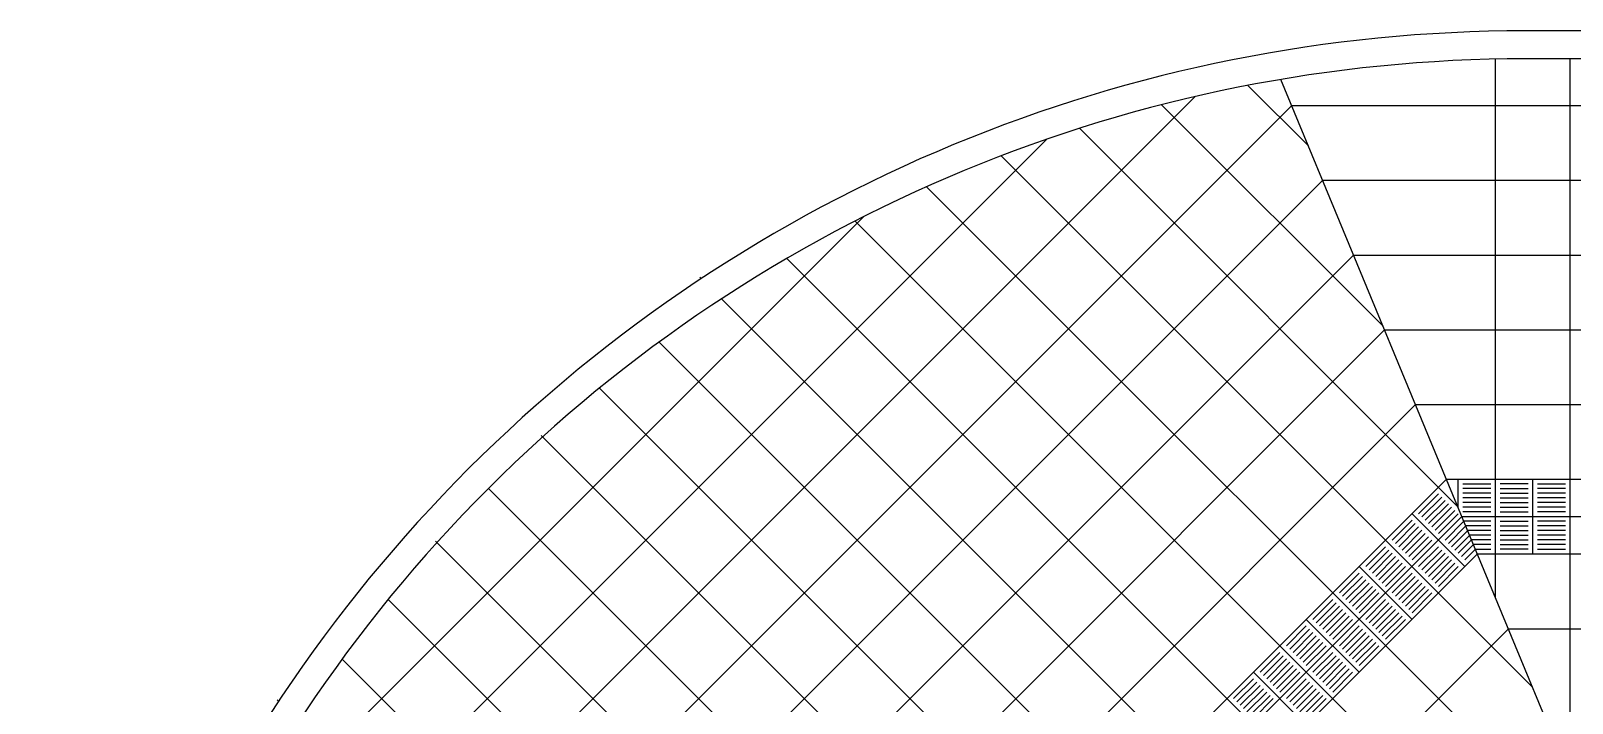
# Model space of a CAD drawing. Header units: inches. Extents: x -309 to 190, y -1585 to -1350.
# Drawn here: x -272.73 to -264.48, y -1374.89 to -1371.29 of the extents above; entities that cross this region are included whole.
import ezdxf

# ---------------------------------------------------------------- set-up
doc = ezdxf.new("R2010")
doc.units = ezdxf.units.IN
doc.header["$MEASUREMENT"] = 0
for name, color, linetype in [('CIEGOS', 9, 'CONTINUOUS'), ('DET', 9, 'CONTINUOUS'), ('NO VIDENTES', 9, 'CONTINUOUS'), ('V2', 9, 'CONTINUOUS')]:
    doc.layers.add(name, color=color, linetype=linetype)

msp = doc.modelspace()

# ---------------------------------------------------------------- linework, layer by layer
at = {"layer": 'CIEGOS'}
for points in [[(-270.3318, -1378.8654), (-265.1546, -1373.6882)], [(-265.1546, -1373.6882), (-204.0052, -1373.6882)], [(-269.9318, -1379.0311), (-264.9889, -1374.0882)], [(-264.9889, -1374.0882), (-204.0644, -1374.0882)]]:
    msp.add_lwpolyline(points, dxfattribs=at)
at = {"layer": 'DET'}
for p, q in [((-271.1318, -1378.5341), (-265.486, -1372.8882)), ((-270.7318, -1378.6997), (-265.3203, -1373.2882))]:
    msp.add_line(p, q, dxfattribs=at)
for points in [[(-264.8918, -1374.3225), (-264.8918, -1371.4382)], [(-264.4918, -1375.2882), (-264.4918, -1371.4382)], [(-264.4918, -1375.2882), (-266.041, -1371.5481)], [(-272.38, -1377.5195), (-266.5006, -1371.64)], [(-265.8937, -1371.9038), (-266.2175, -1371.58)], [(-272.3318, -1378.037), (-265.983, -1371.6882)], [(-265.4937, -1372.8694), (-266.6795, -1371.6836)], [(-265.983, -1371.6882), (-203.7094, -1371.6882)], [(-265.0937, -1373.8351), (-267.1189, -1371.8099)], [(-272.1518, -1376.7256), (-267.2944, -1371.8682)], [(-264.6937, -1374.8008), (-267.5378, -1371.9568)], [(-271.9318, -1378.2027), (-265.8173, -1372.0882)], [(-264.6319, -1375.4283), (-267.9376, -1372.1226)], [(-265.8173, -1372.0882), (-254.8918, -1372.0882)], [(-271.7366, -1375.7447), (-268.2754, -1372.2835)], [(-264.9148, -1375.7111), (-268.3198, -1372.3061)], [(-271.5318, -1378.3684), (-265.6516, -1372.4882)], [(-265.1976, -1375.994), (-268.6852, -1372.5063)], [(-265.6516, -1372.4882), (-203.8277, -1372.4882)], [(-269.143, -1372.6142), (-269.1513, -1372.606)], [(-265.4805, -1376.2768), (-269.0347, -1372.7225)], [(-265.7633, -1376.5596), (-269.3689, -1372.9541)], [(-265.486, -1372.8882), (-203.8883, -1372.8882)], [(-266.0462, -1376.8425), (-269.688, -1373.2006)], [(-265.3203, -1373.2882), (-203.946, -1373.2882)], [(-266.329, -1377.1253), (-269.9998, -1373.4545)], [(-265.0918, -1373.8396), (-265.0918, -1373.6882)], [(-264.6918, -1374.0882), (-264.6918, -1373.6882)], [(-266.6118, -1377.4082), (-270.2826, -1373.7374)], [(-270.1318, -1378.9483), (-265.0717, -1373.8882)], [(-265.3391, -1373.8726), (-265.0562, -1374.1555)], [(-265.0717, -1373.8882), (-204.0348, -1373.8882)], [(-266.8947, -1377.691), (-270.5655, -1374.0202)], [(-265.3377, -1374.037), (-265.3377, -1374.037)], [(-265.6219, -1374.1555), (-265.3391, -1374.4383)], [(-267.1775, -1377.9739), (-270.8194, -1374.332)], [(-265.6205, -1374.3198), (-265.6206, -1374.3198)], [(-265.9048, -1374.4383), (-265.6219, -1374.7211)], [(-269.8632, -1379.5282), (-264.8232, -1374.4882)], [(-269.8632, -1379.5282), (-264.8232, -1374.4882)], [(-264.8232, -1374.4882), (-204.1235, -1374.4882)], [(-265.9034, -1374.6027), (-265.9034, -1374.6027)], [(-267.4604, -1378.2567), (-271.0659, -1374.6511)], [(-266.1876, -1374.7211), (-265.9048, -1375.004)], [(-271.4058, -1374.877), (-271.414, -1374.8687)], [(-266.1862, -1374.8855), (-266.1863, -1374.8855)]]:
    msp.add_lwpolyline(points, dxfattribs=at)
at = {"layer": 'NO VIDENTES'}
for p, q in [((-265.3037, -1373.8726), (-265.1977, -1373.7665)), ((-265.18, -1373.7842), (-265.286, -1373.8903)), ((-265.0668, -1373.7132), (-264.9168, -1373.7132)), ((-264.9168, -1373.7382), (-265.0668, -1373.7382)), ((-264.9168, -1373.7632), (-265.0668, -1373.7632)), ((-264.9168, -1373.7882), (-265.0668, -1373.7882)), ((-264.7168, -1373.7132), (-264.8668, -1373.7132)), ((-264.8668, -1373.7382), (-264.7168, -1373.7382)), ((-264.8668, -1373.7632), (-264.7168, -1373.7632)), ((-264.8668, -1373.7882), (-264.7168, -1373.7882)), ((-264.6668, -1373.7132), (-264.5168, -1373.7132)), ((-264.5168, -1373.7382), (-264.6668, -1373.7382)), ((-264.5168, -1373.7632), (-264.6668, -1373.7632)), ((-264.5168, -1373.7882), (-264.6668, -1373.7882)), ((-265.1623, -1373.8019), (-265.2684, -1373.908)), ((-265.1446, -1373.8196), (-265.2507, -1373.9256)), ((-265.1269, -1373.8373), (-265.233, -1373.9433)), ((-265.1093, -1373.8549), (-265.2153, -1373.961)), ((-264.9168, -1373.8132), (-265.0668, -1373.8132)), ((-264.9168, -1373.8382), (-265.0668, -1373.8382)), ((-264.9168, -1373.8632), (-265.0668, -1373.8632)), ((-264.8668, -1373.8132), (-264.7168, -1373.8132)), ((-264.8668, -1373.8382), (-264.7168, -1373.8382)), ((-264.8668, -1373.8632), (-264.7168, -1373.8632)), ((-264.5168, -1373.8132), (-264.6668, -1373.8132)), ((-264.5168, -1373.8382), (-264.6668, -1373.8382)), ((-264.5168, -1373.8632), (-264.6668, -1373.8632)), ((-265.3391, -1373.908), (-265.4451, -1374.014)), ((-265.4275, -1374.0317), (-265.3214, -1373.9256)), ((-265.4098, -1374.0494), (-265.3037, -1373.9433)), ((-265.0916, -1373.8726), (-265.1977, -1373.9787)), ((-265.0614, -1373.9131), (-265.1623, -1374.014)), ((-265.051, -1373.9381), (-265.1446, -1374.0317)), ((-264.9168, -1373.9132), (-265.0614, -1373.9132)), ((-264.9168, -1373.9382), (-265.0511, -1373.9382)), ((-264.8668, -1373.9132), (-264.7168, -1373.9132)), ((-264.8668, -1373.9382), (-264.7168, -1373.9382)), ((-264.5168, -1373.9132), (-264.6668, -1373.9132)), ((-264.5168, -1373.9382), (-264.6668, -1373.9382)), ((-265.3921, -1374.0671), (-265.286, -1373.961)), ((-265.3744, -1374.0847), (-265.2684, -1373.9787)), ((-265.3568, -1374.1024), (-265.2507, -1373.9964)), ((-265.3391, -1374.1201), (-265.233, -1374.014)), ((-265.0407, -1373.9631), (-265.1269, -1374.0494)), ((-265.0303, -1373.9881), (-265.1093, -1374.0671)), ((-265.02, -1374.0131), (-265.0916, -1374.0847)), ((-264.9168, -1373.9632), (-265.0407, -1373.9632)), ((-264.9168, -1373.9882), (-265.0304, -1373.9882)), ((-264.9168, -1374.0132), (-265.02, -1374.0132)), ((-264.8668, -1373.9632), (-264.7168, -1373.9632)), ((-264.8668, -1373.9882), (-264.7168, -1373.9882)), ((-264.8668, -1374.0132), (-264.7168, -1374.0132)), ((-264.5168, -1373.9632), (-264.6668, -1373.9632)), ((-264.5168, -1373.9882), (-264.6668, -1373.9882)), ((-264.5168, -1374.0132), (-264.6668, -1374.0132)), ((-265.5866, -1374.1554), (-265.4805, -1374.0494)), ((-265.4628, -1374.0671), (-265.5689, -1374.1731)), ((-265.4451, -1374.0847), (-265.5512, -1374.1908)), ((-265.4275, -1374.1024), (-265.5335, -1374.2085)), ((-265.3037, -1374.1554), (-265.1977, -1374.0494)), ((-265.286, -1374.1731), (-265.18, -1374.0671)), ((-265.2684, -1374.1908), (-265.1623, -1374.0847)), ((-265.2507, -1374.2085), (-265.1446, -1374.1024)), ((-265.0096, -1374.0381), (-265.0739, -1374.1024)), ((-265.0562, -1374.1201), (-264.9993, -1374.0631)), ((-264.9168, -1374.0382), (-265.0097, -1374.0382)), ((-264.9993, -1374.0632), (-264.9168, -1374.0632)), ((-264.8668, -1374.0382), (-264.7168, -1374.0382)), ((-264.7168, -1374.0632), (-264.8668, -1374.0632)), ((-264.5168, -1374.0382), (-264.6668, -1374.0382)), ((-264.6668, -1374.0632), (-264.5168, -1374.0632)), ((-265.6219, -1374.1908), (-265.728, -1374.2969)), ((-265.4098, -1374.1201), (-265.5159, -1374.2262)), ((-265.3921, -1374.1378), (-265.4982, -1374.2438)), ((-265.3744, -1374.1554), (-265.4805, -1374.2615)), ((-265.3391, -1374.1908), (-265.4451, -1374.2969)), ((-265.233, -1374.2262), (-265.1269, -1374.1201)), ((-265.2153, -1374.2438), (-265.1093, -1374.1378)), ((-265.0916, -1374.1554), (-265.1977, -1374.2615)), ((-265.7103, -1374.3145), (-265.6042, -1374.2085)), ((-265.6926, -1374.3322), (-265.5866, -1374.2262)), ((-265.675, -1374.3499), (-265.5689, -1374.2438)), ((-265.6573, -1374.3676), (-265.5512, -1374.2615)), ((-265.6396, -1374.3853), (-265.5335, -1374.2792)), ((-265.3214, -1374.2085), (-265.4275, -1374.3145)), ((-265.3037, -1374.2262), (-265.4098, -1374.3322)), ((-265.286, -1374.2438), (-265.3921, -1374.3499)), ((-265.2684, -1374.2615), (-265.3744, -1374.3676)), ((-265.2507, -1374.2792), (-265.3568, -1374.3853)), ((-265.8694, -1374.4383), (-265.7633, -1374.3322)), ((-265.7457, -1374.3499), (-265.8517, -1374.456)), ((-265.6219, -1374.4029), (-265.5159, -1374.2969)), ((-265.5866, -1374.4383), (-265.4805, -1374.3322)), ((-265.5689, -1374.456), (-265.4628, -1374.3499)), ((-265.3391, -1374.4029), (-265.233, -1374.2969)), ((-265.728, -1374.3676), (-265.8341, -1374.4736)), ((-265.7103, -1374.3853), (-265.8164, -1374.4913)), ((-265.6926, -1374.4029), (-265.7987, -1374.509)), ((-265.675, -1374.4206), (-265.781, -1374.5267)), ((-265.6573, -1374.4383), (-265.7633, -1374.5444)), ((-265.5512, -1374.4736), (-265.4451, -1374.3676)), ((-265.5335, -1374.4913), (-265.4275, -1374.3853)), ((-265.5159, -1374.509), (-265.4098, -1374.4029)), ((-265.4982, -1374.5267), (-265.3921, -1374.4206)), ((-265.3744, -1374.4383), (-265.4805, -1374.5444)), ((-265.9048, -1374.4736), (-266.0108, -1374.5797)), ((-265.9932, -1374.5974), (-265.8871, -1374.4913)), ((-265.9755, -1374.6151), (-265.8694, -1374.509)), ((-265.9578, -1374.6327), (-265.8517, -1374.5267)), ((-265.6219, -1374.4736), (-265.728, -1374.5797)), ((-265.6042, -1374.4913), (-265.7103, -1374.5974)), ((-265.5866, -1374.509), (-265.6926, -1374.6151)), ((-265.5689, -1374.5267), (-265.675, -1374.6327)), ((-265.9401, -1374.6504), (-265.8341, -1374.5444)), ((-265.9224, -1374.6681), (-265.8164, -1374.562)), ((-265.9048, -1374.6858), (-265.7987, -1374.5797)), ((-265.5512, -1374.5444), (-265.6573, -1374.6504)), ((-265.5335, -1374.562), (-265.6396, -1374.6681)), ((-265.6219, -1374.6858), (-265.5159, -1374.5797)), ((-266.1522, -1374.7211), (-266.0462, -1374.6151)), ((-266.0285, -1374.6327), (-266.1346, -1374.7388)), ((-266.0108, -1374.6504), (-266.1169, -1374.7565)), ((-265.9932, -1374.6681), (-266.0992, -1374.7742)), ((-265.9755, -1374.6858), (-266.0815, -1374.7918)), ((-265.8694, -1374.7211), (-265.7633, -1374.6151)), ((-265.8517, -1374.7388), (-265.7457, -1374.6327)), ((-265.8341, -1374.7565), (-265.728, -1374.6504)), ((-265.8164, -1374.7742), (-265.7103, -1374.6681)), ((-265.7987, -1374.7918), (-265.6926, -1374.6858)), ((-266.1876, -1374.7565), (-266.2937, -1374.8626)), ((-266.276, -1374.8802), (-266.1699, -1374.7742)), ((-265.9578, -1374.7035), (-266.0639, -1374.8095)), ((-265.9401, -1374.7211), (-266.0462, -1374.8272)), ((-265.9048, -1374.7565), (-266.0108, -1374.8626)), ((-265.8871, -1374.7742), (-265.9932, -1374.8802)), ((-265.781, -1374.8095), (-265.675, -1374.7035)), ((-265.6573, -1374.7211), (-265.7633, -1374.8272)), ((-266.2583, -1374.8979), (-266.1522, -1374.7918)), ((-266.2406, -1374.9156), (-266.1346, -1374.8095)), ((-266.223, -1374.9333), (-266.1169, -1374.8272)), ((-266.2053, -1374.9509), (-266.0992, -1374.8449)), ((-265.8694, -1374.7918), (-265.9755, -1374.8979)), ((-265.8517, -1374.8095), (-265.9578, -1374.9156)), ((-265.8341, -1374.8272), (-265.9401, -1374.9333)), ((-265.8164, -1374.8449), (-265.9224, -1374.9509)), ((-266.1876, -1374.9686), (-266.0815, -1374.8626)), ((-265.9048, -1374.9686), (-265.7987, -1374.8626))]:
    msp.add_line(p, q, dxfattribs=at)
at = {"layer": 'V2'}
for points in [[(-272.7318, -1415.4082, 0.414214), (-264.7318, -1423.4082), (-172.7318, -1423.4082, 0.414214), (-164.7318, -1415.4082), (-164.7318, -1390.4819, 0.330583), (-171.8369, -1380.9101), (-202.5175, -1371.6307, 0.073558), (-204.8335, -1371.2882), (-264.7318, -1371.2882, 0.414214), (-272.7318, -1379.2882)], [(-272.5818, -1415.4082, 0.414214), (-264.7318, -1423.2582), (-172.7318, -1423.2582, 0.414214), (-164.8818, -1415.4082), (-164.8818, -1390.4819, 0.330583), (-171.8803, -1381.0537), (-202.5609, -1371.7743, 0.073558), (-204.8335, -1371.4382), (-264.7318, -1371.4382, 0.414214), (-272.5818, -1379.2882)]]:
    msp.add_lwpolyline(points, format="xyb", close=True, dxfattribs=at)

doc.saveas('drawing.dxf')
